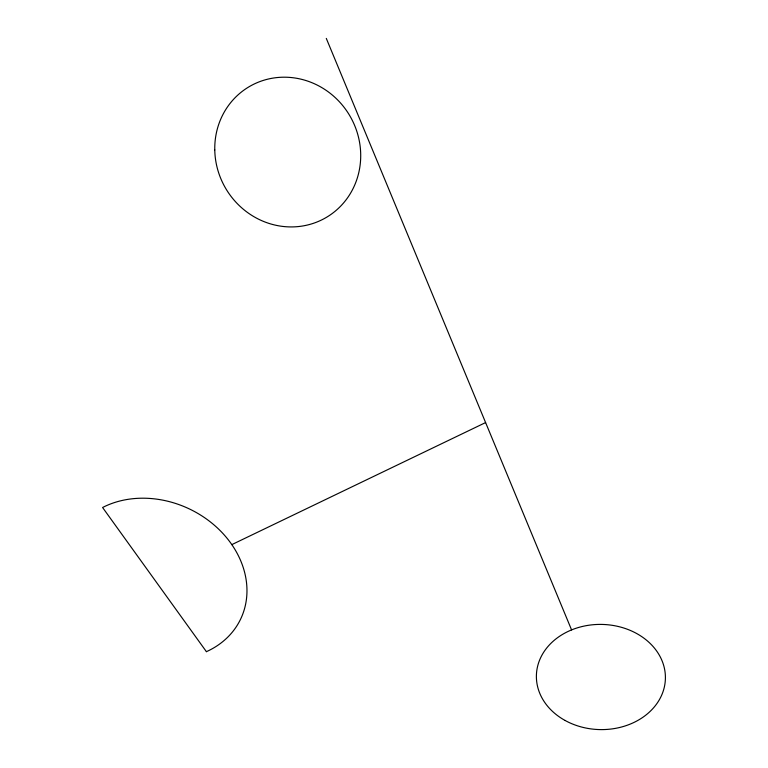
<?xml version="1.0" encoding="UTF-8"?>
<svg xmlns="http://www.w3.org/2000/svg" width="768" height="768" viewBox="0 0 768 768"><rect width="100%" height="100%" fill="white"/><g stroke="black" fill="none" stroke-linecap="round" stroke-linejoin="round"><path stroke-width="1.15" d="M231.83 544.618L485.597 422.573M326.294 38.4L571.574 629.904M206.4 651.677L102.586 507.504A93.475 77.194 25.7 0 1 230.63 542.918A93.475 77.194 25.7 0 1 206.4 651.677M565.008 720.422A64.522 52.598 1.4 0 0 665.27 680.995A64.522 52.598 1.4 0 0 572.429 629.568A64.522 52.598 1.4 0 0 565.008 720.422M214.771 149.942A75.898 71.904 59.1 0 0 325.44 217.93A75.898 71.904 59.1 0 0 322.992 88.31A75.898 71.904 59.1 0 0 214.771 149.942"/></g></svg>
